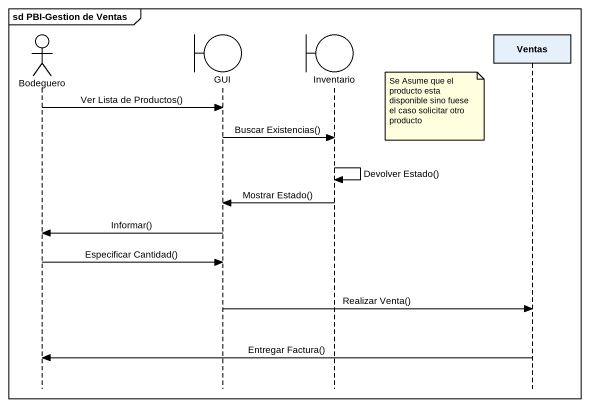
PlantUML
@startuml
mainframe sd PBI-Gestion de Ventas
hide footbox
actor Bodeguero
boundary GUI
boundary Inventario
participant Ventas

note left of Ventas : Se Asume que el producto esta disponible sino fuese el caso solicitar otro producto
Bodeguero -> GUI : Ver Lista de Productos()
GUI -> Inventario : Buscar Existencias()
Inventario -> Inventario : Devolver Estado()
Inventario -> GUI : Mostrar Estado()
GUI -> Bodeguero : Informar()
Bodeguero -> GUI : Especificar Cantidad()
GUI -> Ventas : Realizar Venta()
Ventas -> Bodeguero : Entregar Factura()
@enduml
